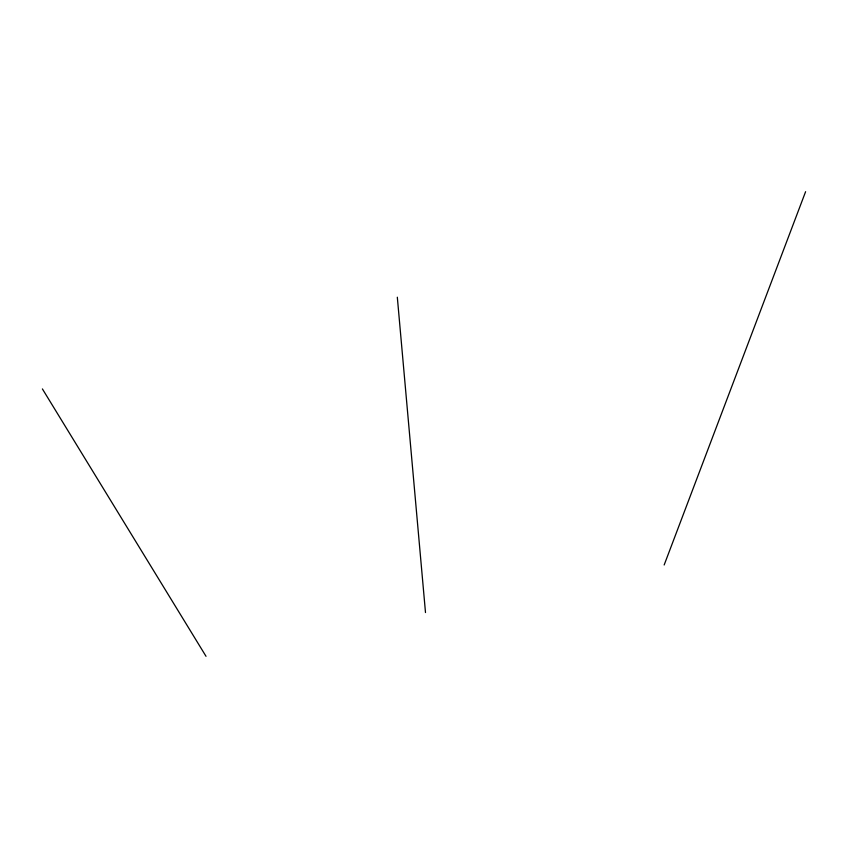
<?xml version="1.0" encoding="UTF-8"?>
<svg xmlns="http://www.w3.org/2000/svg" width="848" height="848" viewBox="0 0 848 848"><rect width="100%" height="100%" fill="white"/><g stroke="black" fill="none" stroke-linecap="round" stroke-linejoin="round"><path stroke-width="1.27" d="M664.164 564.98L805.6 191.69M42.4 388.925L206.022 656.31M397.32 297.203L425.495 612.553"/></g></svg>
